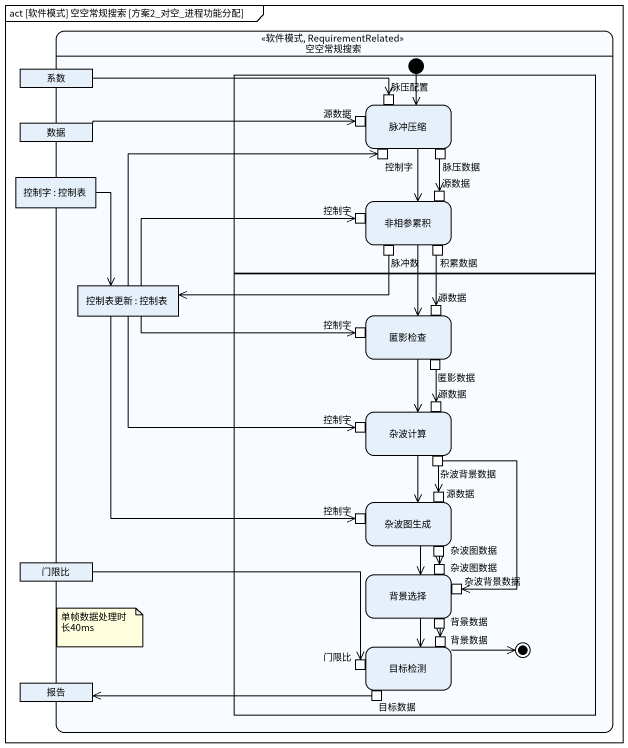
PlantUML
@startuml
mainframe act [软件模式] 空空常规搜索 [方案2_对空_进程功能分配]
hide empty description
state 空空常规搜索 <<软件模式, RequirementRelated>> {
  state 系数 <<object>>
  state " " as lane1 <<partition>> {
    state 脉冲压缩 {
      state 源数据 <<inputPin>>
      state 脉压配置 <<inputPin>>
      state 控制字 <<inputPin>>
      state 脉压数据 <<outputPin>>
    }
    state 非相参累积 {
      state "源数据" as 源数据_2 <<inputPin>>
      state "控制字" as 控制字_3 <<inputPin>>
      state 脉冲数 <<outputPin>>
      state 积累数据 <<outputPin>>
    }
  }
  state initial1 <<start>>
  state 数据 <<object>>
  state "控制字 : 控制表" as 控制字_2 <<object>>
  state " " as lane2 <<partition>> {
    state 匿影检查 {
      state "源数据" as 源数据_3 <<inputPin>>
      state "控制字" as 控制字_4 <<inputPin>>
      state 匿影数据 <<outputPin>>
    }
    state 杂波计算 {
      state "控制字" as 控制字_5 <<inputPin>>
      state "源数据" as 源数据_4 <<inputPin>>
      state 杂波背景数据 <<outputPin>>
    }
    state 杂波图生成 {
      state "源数据" as 源数据_5 <<inputPin>>
      state "控制字" as 控制字_6 <<inputPin>>
      state 杂波图数据 <<outputPin>>
    }
    state 背景选择 {
      state "杂波图数据" as 杂波图数据_2 <<inputPin>>
      state "杂波背景数据" as 杂波背景数据_2 <<inputPin>>
      state 背景数据 <<outputPin>>
    }
    state 目标检测 {
      state "门限比" as 门限比_2 <<inputPin>>
      state "背景数据" as 背景数据_2 <<inputPin>>
      state 目标数据 <<outputPin>>
    }
    目标检测 -right-> [*]
  }
  state "控制表更新 : 控制表" as 控制表更新 <<object>>
  state 门限比 <<object>>
  state 报告 <<object>>
}
系数 -right-> 脉压配置
initial1 --> 脉冲压缩
数据 -right-> 源数据
脉冲压缩 --> 非相参累积
脉压数据 --> 源数据_2
控制字_2 --> 控制表更新
非相参累积 --> 匿影检查
脉冲数 -left-> 控制表更新
积累数据 --> 源数据_3
控制表更新 -right-> 控制字
控制表更新 -right-> 控制字_3
控制表更新 -right-> 控制字_4
控制表更新 -right-> 控制字_5
控制表更新 --> 控制字_6
匿影检查 --> 杂波计算
匿影数据 --> 源数据_4
杂波计算 --> 杂波图生成
杂波背景数据 --> 源数据_5
杂波背景数据 --> 杂波背景数据_2
杂波图生成 --> 背景选择
杂波图数据 --> 杂波图数据_2
门限比 -right-> 门限比_2
背景选择 --> 目标检测
背景数据 --> 背景数据_2
目标数据 -left-> 报告
note as N1
  单帧数据处理时长40ms
end note
@enduml
